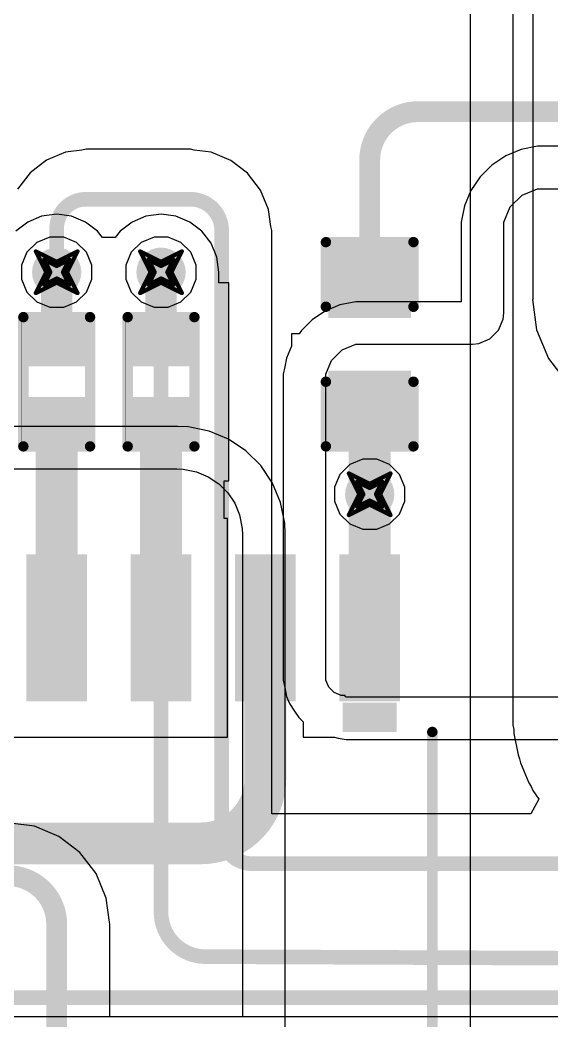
# Model space of a CAD drawing. Header units: inches. Extents: x -2 to 5376, y -4 to 5426.
# Drawn here: x 97.49 to 103.97, y 39.14 to 51.33 of the extents above; entities that cross this region are included whole.
import ezdxf

# ---------------------------------------------------------------- set-up
doc = ezdxf.new("R2010")
doc.units = ezdxf.units.IN
for name, color, linetype in [('Bottom Layer', 5, 'Continuous'), ('Drill Drawing', 1, 'Continuous'), ('Layer 1', 16, 'Continuous'), ('Layer 2', 76, 'Continuous'), ('Top Layer', 1, 'Continuous'), ('Top Overlay', 2, 'Continuous'), ('Top Paste', 8, 'Continuous'), ('Top Solder', 216, 'Continuous'), ('Via Holes', 16, 'Continuous')]:
    doc.layers.add(name, color=color, linetype=linetype)

# ---------------------------------------------------------------- blocks, each defined once
blk = doc.blocks.new('SOIC_16_300____145')
at = {"layer": 'Top Layer'}
for points in [[(-5.7, 4.745), (-4.05, 4.745), (-4.05, 4.145), (-5.7, 4.145)], [(4.05, 4.745), (5.7, 4.745), (5.7, 4.145), (4.05, 4.145)], [(-5.7, 3.475), (-4.05, 3.475), (-4.05, 2.875), (-5.7, 2.875)], [(4.05, 3.475), (5.7, 3.475), (5.7, 2.875), (4.05, 2.875)], [(-5.7, 2.205), (-4.05, 2.205), (-4.05, 1.605), (-5.7, 1.605)], [(4.05, 2.205), (5.7, 2.205), (5.7, 1.605), (4.05, 1.605)], [(-5.7, 0.935), (-4.05, 0.935), (-4.05, 0.335), (-5.7, 0.335)], [(4.05, 0.935), (5.7, 0.935), (5.7, 0.335), (4.05, 0.335)], [(-5.7, -0.335), (-4.05, -0.335), (-4.05, -0.935), (-5.7, -0.935)], [(4.05, -0.335), (5.7, -0.335), (5.7, -0.935), (4.05, -0.935)], [(-5.7, -1.605), (-4.05, -1.605), (-4.05, -2.205), (-5.7, -2.205)], [(4.05, -1.605), (5.7, -1.605), (5.7, -2.205), (4.05, -2.205)], [(-5.7, -2.875), (-4.05, -2.875), (-4.05, -3.475), (-5.7, -3.475)], [(4.05, -2.875), (5.7, -2.875), (5.7, -3.475), (4.05, -3.475)], [(-5.7, -4.145), (-4.05, -4.145), (-4.05, -4.745), (-5.7, -4.745)], [(4.05, -4.145), (5.7, -4.145), (5.7, -4.745), (4.05, -4.745)]]:
    blk.add_hatch(color=1, dxfattribs=at).paths.add_polyline_path(points)
at = {"layer": 'Top Overlay'}
blk.add_hatch(color=2, dxfattribs=at).paths.add_polyline_path([(-3.962, 4.115), (-3.607, 4.115), (-3.607, 4.775), (-3.962, 4.775)])
at = {"layer": 'Top Paste'}
for points in [[(-5.7, 4.745), (-4.05, 4.745), (-4.05, 4.145), (-5.7, 4.145)], [(4.05, 4.745), (5.7, 4.745), (5.7, 4.145), (4.05, 4.145)], [(-5.7, 3.475), (-4.05, 3.475), (-4.05, 2.875), (-5.7, 2.875)], [(4.05, 3.475), (5.7, 3.475), (5.7, 2.875), (4.05, 2.875)], [(-5.7, 2.205), (-4.05, 2.205), (-4.05, 1.605), (-5.7, 1.605)], [(4.05, 2.205), (5.7, 2.205), (5.7, 1.605), (4.05, 1.605)], [(-5.7, 0.935), (-4.05, 0.935), (-4.05, 0.335), (-5.7, 0.335)], [(4.05, 0.935), (5.7, 0.935), (5.7, 0.335), (4.05, 0.335)], [(-5.7, -0.335), (-4.05, -0.335), (-4.05, -0.935), (-5.7, -0.935)], [(4.05, -0.335), (5.7, -0.335), (5.7, -0.935), (4.05, -0.935)], [(-5.7, -1.605), (-4.05, -1.605), (-4.05, -2.205), (-5.7, -2.205)], [(4.05, -1.605), (5.7, -1.605), (5.7, -2.205), (4.05, -2.205)], [(-5.7, -2.875), (-4.05, -2.875), (-4.05, -3.475), (-5.7, -3.475)], [(4.05, -2.875), (5.7, -2.875), (5.7, -3.475), (4.05, -3.475)], [(-5.7, -4.145), (-4.05, -4.145), (-4.05, -4.745), (-5.7, -4.745)], [(4.05, -4.145), (5.7, -4.145), (5.7, -4.745), (4.05, -4.745)]]:
    blk.add_hatch(color=8, dxfattribs=at).paths.add_polyline_path(points)
at = {"layer": 'Top Solder'}
for points in [[(-5.77, 4.815), (-3.98, 4.815), (-3.98, 4.075), (-5.77, 4.075)], [(3.98, 4.815), (5.77, 4.815), (5.77, 4.075), (3.98, 4.075)], [(-5.77, 3.545), (-3.98, 3.545), (-3.98, 2.805), (-5.77, 2.805)], [(3.98, 3.545), (5.77, 3.545), (5.77, 2.805), (3.98, 2.805)], [(-5.77, 2.275), (-3.98, 2.275), (-3.98, 1.535), (-5.77, 1.535)], [(3.98, 2.275), (5.77, 2.275), (5.77, 1.535), (3.98, 1.535)], [(-5.77, 1.005), (-3.98, 1.005), (-3.98, 0.265), (-5.77, 0.265)], [(3.98, 1.005), (5.77, 1.005), (5.77, 0.265), (3.98, 0.265)], [(-5.77, -0.265), (-3.98, -0.265), (-3.98, -1.005), (-5.77, -1.005)], [(3.98, -0.265), (5.77, -0.265), (5.77, -1.005), (3.98, -1.005)], [(-5.77, -1.535), (-3.98, -1.535), (-3.98, -2.275), (-5.77, -2.275)], [(3.98, -1.535), (5.77, -1.535), (5.77, -2.275), (3.98, -2.275)], [(-5.77, -2.805), (-3.98, -2.805), (-3.98, -3.545), (-5.77, -3.545)], [(3.98, -2.805), (5.77, -2.805), (5.77, -3.545), (3.98, -3.545)], [(-5.77, -4.075), (-3.98, -4.075), (-3.98, -4.815), (-5.77, -4.815)], [(3.98, -4.075), (5.77, -4.075), (5.77, -4.815), (3.98, -4.815)]]:
    blk.add_hatch(color=216, dxfattribs=at).paths.add_polyline_path(points)
at = {"layer": 'Top Overlay'}
for points in [[(3.835, 5.207, 0.127, 0.127, 0), (-3.607, 5.207, 0.127, 0.127, 0)], [(-6.002, 4.343, 0.2, 0.2, 0), (-6.002, 4.597, 0.2, 0.2, 0)], [(-5.875, 4.47, 0.2, 0.2, 0), (-6.002, 4.597, 0.2, 0.2, 0)], [(-6.002, 4.343, 0.2, 0.2, 0), (-5.875, 4.47, 0.2, 0.2, 0)], [(3.835, -5.207, 0.127, 0.127, 0), (-3.607, -5.207, 0.127, 0.127, 0)]]:
    blk.add_lwpolyline(points, format="xyseb", dxfattribs=at)
for points in [[(-3.639, 5.207, 0.0635, 0.0635, 1), (-3.575, 5.207, 0.0635, 0.0635, 1)], [(3.804, 5.207, 0.0635, 0.0635, 1), (3.867, 5.207, 0.0635, 0.0635, 1)], [(-6.052, 4.597, 0.1, 0.1, 1), (-5.952, 4.597, 0.1, 0.1, 1)], [(-6.052, 4.597, 0.1, 0.1, 1), (-5.952, 4.597, 0.1, 0.1, 1)], [(-5.925, 4.47, 0.1, 0.1, 1), (-5.825, 4.47, 0.1, 0.1, 1)], [(-5.925, 4.47, 0.1, 0.1, 1), (-5.825, 4.47, 0.1, 0.1, 1)], [(-6.052, 4.343, 0.1, 0.1, 1), (-5.952, 4.343, 0.1, 0.1, 1)], [(-6.052, 4.343, 0.1, 0.1, 1), (-5.952, 4.343, 0.1, 0.1, 1)], [(-3.639, -5.207, 0.0635, 0.0635, 1), (-3.575, -5.207, 0.0635, 0.0635, 1)], [(3.804, -5.207, 0.0635, 0.0635, 1), (3.867, -5.207, 0.0635, 0.0635, 1)]]:
    blk.add_lwpolyline(points, format="xyseb", close=True, dxfattribs=at)
blk = doc.blocks.new('R___0402_182')
at = {"layer": 'Top Layer'}
for points in [[(-0.699, -0.318), (-0.699, 0.317), (-0.241, 0.317), (-0.241, -0.318)], [(0.241, -0.318), (0.241, 0.317), (0.699, 0.317), (0.699, -0.318)]]:
    blk.add_hatch(color=1, dxfattribs=at).paths.add_polyline_path(points)
at = {"layer": 'Top Paste'}
for points in [[(-0.699, -0.318), (-0.699, 0.317), (-0.241, 0.317), (-0.241, -0.318)], [(0.241, -0.318), (0.241, 0.317), (0.699, 0.317), (0.699, -0.318)]]:
    blk.add_hatch(color=8, dxfattribs=at).paths.add_polyline_path(points)
at = {"layer": 'Top Solder'}
for points in [[(-0.754, -0.373), (-0.754, 0.373), (-0.186, 0.373), (-0.186, -0.373)], [(0.186, -0.373), (0.186, 0.373), (0.754, 0.373), (0.754, -0.373)]]:
    blk.add_hatch(color=216, dxfattribs=at).paths.add_polyline_path(points)
at = {"layer": 'Top Overlay'}
for points in [[(0.787, 0.406, 0.127, 0.127, 0), (-0.787, 0.406, 0.127, 0.127, 0)], [(-0.787, -0.406, 0.127, 0.127, 0), (-0.787, 0.406, 0.127, 0.127, 0)], [(0.787, -0.406, 0.127, 0.127, 0), (0.787, 0.406, 0.127, 0.127, 0)], [(0.787, -0.406, 0.127, 0.127, 0), (-0.787, -0.406, 0.127, 0.127, 0)], [(0.813, -0.432, 0.00323, 0.00323, 0), (-0.813, -0.432, 0.00323, 0.00323, 0)]]:
    blk.add_lwpolyline(points, format="xyseb", dxfattribs=at)
for points in [[(-0.819, 0.406, 0.0635, 0.0635, 1), (-0.756, 0.406, 0.0635, 0.0635, 1)], [(-0.819, 0.406, 0.0635, 0.0635, 1), (-0.756, 0.406, 0.0635, 0.0635, 1)], [(0.756, 0.406, 0.0635, 0.0635, 1), (0.819, 0.406, 0.0635, 0.0635, 1)], [(0.756, 0.406, 0.0635, 0.0635, 1), (0.819, 0.406, 0.0635, 0.0635, 1)], [(-0.819, -0.406, 0.0635, 0.0635, 1), (-0.756, -0.406, 0.0635, 0.0635, 1)], [(-0.819, -0.406, 0.0635, 0.0635, 1), (-0.756, -0.406, 0.0635, 0.0635, 1)], [(0.756, -0.406, 0.0635, 0.0635, 1), (0.819, -0.406, 0.0635, 0.0635, 1)], [(0.756, -0.406, 0.0635, 0.0635, 1), (0.819, -0.406, 0.0635, 0.0635, 1)], [(-0.814, -0.432, 0.00161, 0.00161, 1), (-0.812, -0.432, 0.00161, 0.00161, 1)], [(0.812, -0.432, 0.00161, 0.00161, 1), (0.814, -0.432, 0.00161, 0.00161, 1)]]:
    blk.add_lwpolyline(points, format="xyseb", close=True, dxfattribs=at)
blk = doc.blocks.new('R___0402_183')
at = {"layer": 'Top Layer'}
for points in [[(-0.699, -0.318), (-0.699, 0.317), (-0.241, 0.317), (-0.241, -0.318)], [(0.241, -0.318), (0.241, 0.317), (0.699, 0.317), (0.699, -0.318)]]:
    blk.add_hatch(color=1, dxfattribs=at).paths.add_polyline_path(points)
at = {"layer": 'Top Paste'}
for points in [[(-0.699, -0.318), (-0.699, 0.317), (-0.241, 0.317), (-0.241, -0.318)], [(0.241, -0.318), (0.241, 0.317), (0.699, 0.317), (0.699, -0.318)]]:
    blk.add_hatch(color=8, dxfattribs=at).paths.add_polyline_path(points)
at = {"layer": 'Top Solder'}
for points in [[(-0.754, -0.373), (-0.754, 0.373), (-0.186, 0.373), (-0.186, -0.373)], [(0.186, -0.373), (0.186, 0.373), (0.754, 0.373), (0.754, -0.373)]]:
    blk.add_hatch(color=216, dxfattribs=at).paths.add_polyline_path(points)
at = {"layer": 'Top Overlay'}
for points in [[(0.787, 0.406, 0.127, 0.127, 0), (-0.787, 0.406, 0.127, 0.127, 0)], [(-0.787, -0.406, 0.127, 0.127, 0), (-0.787, 0.406, 0.127, 0.127, 0)], [(0.787, -0.406, 0.127, 0.127, 0), (0.787, 0.406, 0.127, 0.127, 0)], [(0.787, -0.406, 0.127, 0.127, 0), (-0.787, -0.406, 0.127, 0.127, 0)], [(0.813, -0.432, 0.00323, 0.00323, 0), (-0.813, -0.432, 0.00323, 0.00323, 0)]]:
    blk.add_lwpolyline(points, format="xyseb", dxfattribs=at)
for points in [[(-0.819, 0.406, 0.0635, 0.0635, 1), (-0.756, 0.406, 0.0635, 0.0635, 1)], [(-0.819, 0.406, 0.0635, 0.0635, 1), (-0.756, 0.406, 0.0635, 0.0635, 1)], [(0.756, 0.406, 0.0635, 0.0635, 1), (0.819, 0.406, 0.0635, 0.0635, 1)], [(0.756, 0.406, 0.0635, 0.0635, 1), (0.819, 0.406, 0.0635, 0.0635, 1)], [(-0.819, -0.406, 0.0635, 0.0635, 1), (-0.756, -0.406, 0.0635, 0.0635, 1)], [(-0.819, -0.406, 0.0635, 0.0635, 1), (-0.756, -0.406, 0.0635, 0.0635, 1)], [(0.756, -0.406, 0.0635, 0.0635, 1), (0.819, -0.406, 0.0635, 0.0635, 1)], [(0.756, -0.406, 0.0635, 0.0635, 1), (0.819, -0.406, 0.0635, 0.0635, 1)], [(-0.814, -0.432, 0.00161, 0.00161, 1), (-0.812, -0.432, 0.00161, 0.00161, 1)], [(0.812, -0.432, 0.00161, 0.00161, 1), (0.814, -0.432, 0.00161, 0.00161, 1)]]:
    blk.add_lwpolyline(points, format="xyseb", close=True, dxfattribs=at)
blk = doc.blocks.new('C___0603_332')
at = {"layer": 'Top Layer'}
for points in [[(-0.381, 0.445), (-0.381, -0.445), (-1.143, -0.445), (-1.143, 0.445)], [(1.143, 0.445), (1.143, -0.445), (0.381, -0.445), (0.381, 0.445)]]:
    blk.add_hatch(color=1, dxfattribs=at).paths.add_polyline_path(points)
at = {"layer": 'Top Paste'}
for points in [[(-0.381, 0.445), (-0.381, -0.445), (-1.143, -0.445), (-1.143, 0.445)], [(1.143, 0.445), (1.143, -0.445), (0.381, -0.445), (0.381, 0.445)]]:
    blk.add_hatch(color=8, dxfattribs=at).paths.add_polyline_path(points)
at = {"layer": 'Top Solder'}
for points in [[(-0.321, 0.504), (-0.321, -0.504), (-1.203, -0.504), (-1.203, 0.504)], [(1.203, 0.504), (1.203, -0.504), (0.321, -0.504), (0.321, 0.504)]]:
    blk.add_hatch(color=216, dxfattribs=at).paths.add_polyline_path(points)
at = {"layer": 'Top Overlay'}
for points in [[(-0.457, 0.533, 0.127, 0.127, 0), (-1.245, 0.533, 0.127, 0.127, 0)], [(-1.245, -0.533, 0.127, 0.127, 0), (-1.245, 0.533, 0.127, 0.127, 0)], [(1.245, 0.533, 0.127, 0.127, 0), (0.457, 0.533, 0.127, 0.127, 0)], [(1.245, -0.533, 0.127, 0.127, 0), (1.245, 0.533, 0.127, 0.127, 0)], [(-0.457, -0.533, 0.127, 0.127, 0), (-1.245, -0.533, 0.127, 0.127, 0)], [(1.245, -0.533, 0.127, 0.127, 0), (0.457, -0.533, 0.127, 0.127, 0)]]:
    blk.add_lwpolyline(points, format="xyseb", dxfattribs=at)
for points in [[(-1.276, 0.533, 0.0635, 0.0635, 1), (-1.213, 0.533, 0.0635, 0.0635, 1)], [(-1.276, 0.533, 0.0635, 0.0635, 1), (-1.213, 0.533, 0.0635, 0.0635, 1)], [(-0.489, 0.533, 0.0635, 0.0635, 1), (-0.425, 0.533, 0.0635, 0.0635, 1)], [(0.425, 0.533, 0.0635, 0.0635, 1), (0.489, 0.533, 0.0635, 0.0635, 1)], [(1.213, 0.533, 0.0635, 0.0635, 1), (1.276, 0.533, 0.0635, 0.0635, 1)], [(1.213, 0.533, 0.0635, 0.0635, 1), (1.276, 0.533, 0.0635, 0.0635, 1)], [(-1.276, -0.533, 0.0635, 0.0635, 1), (-1.213, -0.533, 0.0635, 0.0635, 1)], [(-1.276, -0.533, 0.0635, 0.0635, 1), (-1.213, -0.533, 0.0635, 0.0635, 1)], [(-0.489, -0.533, 0.0635, 0.0635, 1), (-0.425, -0.533, 0.0635, 0.0635, 1)], [(0.425, -0.533, 0.0635, 0.0635, 1), (0.489, -0.533, 0.0635, 0.0635, 1)], [(1.213, -0.533, 0.0635, 0.0635, 1), (1.276, -0.533, 0.0635, 0.0635, 1)], [(1.213, -0.533, 0.0635, 0.0635, 1), (1.276, -0.533, 0.0635, 0.0635, 1)]]:
    blk.add_lwpolyline(points, format="xyseb", close=True, dxfattribs=at)

msp = doc.modelspace()

# ---------------------------------------------------------------- hatches: boundary and pattern name
at = {"layer": 'Bottom Layer'}
h = msp.add_hatch(color=5, dxfattribs=at)
edge = h.paths.add_edge_path()
edge.add_arc((97.941, 48.26), 0.3, 0, 360)
h = msp.add_hatch(color=5, dxfattribs=at)
edge = h.paths.add_edge_path()
edge.add_arc((99.211, 48.26), 0.3, 0, 360)
h = msp.add_hatch(color=5, dxfattribs=at)
edge = h.paths.add_edge_path()
edge.add_arc((101.751, 45.554), 0.3, 0, 360)
at = {"layer": 'Layer 1'}
h = msp.add_hatch(color=16, dxfattribs=at)
edge = h.paths.add_edge_path()
edge.add_arc((97.941, 48.26), 0.3, 0, 360)
h = msp.add_hatch(color=16, dxfattribs=at)
edge = h.paths.add_edge_path()
edge.add_arc((99.211, 48.26), 0.3, 0, 360)
h = msp.add_hatch(color=16, dxfattribs=at)
edge = h.paths.add_edge_path()
edge.add_arc((101.751, 45.554), 0.3, 0, 360)
at = {"layer": 'Layer 2'}
h = msp.add_hatch(color=76, dxfattribs=at)
edge = h.paths.add_edge_path()
edge.add_arc((97.941, 48.26), 0.3, 0, 360)
h = msp.add_hatch(color=76, dxfattribs=at)
edge = h.paths.add_edge_path()
edge.add_arc((99.211, 48.26), 0.3, 0, 360)
h = msp.add_hatch(color=76, dxfattribs=at)
edge = h.paths.add_edge_path()
edge.add_arc((101.751, 45.554), 0.3, 0, 360)
at = {"layer": 'Top Layer'}
h = msp.add_hatch(color=1, dxfattribs=at)
edge = h.paths.add_edge_path()
edge.add_arc((97.941, 48.26), 0.3, 0, 360)
h = msp.add_hatch(color=1, dxfattribs=at)
edge = h.paths.add_edge_path()
edge.add_arc((99.211, 48.26), 0.3, 0, 360)
h = msp.add_hatch(color=1, dxfattribs=at)
edge = h.paths.add_edge_path()
edge.add_arc((101.751, 45.554), 0.3, 0, 360)
at = {"layer": 'Via Holes'}
h = msp.add_hatch(color=7, dxfattribs=at)
edge = h.paths.add_edge_path()
edge.add_arc((97.941, 48.26), 0.15, 0, 360)
h = msp.add_hatch(color=7, dxfattribs=at)
edge = h.paths.add_edge_path()
edge.add_arc((99.211, 48.26), 0.15, 0, 360)
h = msp.add_hatch(color=7, dxfattribs=at)
edge = h.paths.add_edge_path()
edge.add_arc((101.751, 45.554), 0.15, 0, 360)

# ---------------------------------------------------------------- linework, layer by layer
at = {"layer": 'Bottom Layer'}
for p, q in [((102.972, 52.223), (102.972, 35.997)), ((97.856, 48.687), (97.699, 48.622)), ((98.026, 48.687), (97.856, 48.687)), ((98.183, 48.622), (98.026, 48.687)), ((99.126, 48.687), (98.969, 48.622)), ((99.296, 48.687), (99.126, 48.687)), ((99.453, 48.622), (99.296, 48.687)), ((97.699, 48.622), (97.579, 48.502)), ((98.303, 48.502), (98.183, 48.622)), ((98.969, 48.622), (98.849, 48.502)), ((99.573, 48.502), (99.453, 48.622)), ((97.579, 48.502), (97.514, 48.345)), ((98.368, 48.345), (98.303, 48.502)), ((98.849, 48.502), (98.784, 48.345)), ((99.638, 48.345), (99.573, 48.502)), ((97.514, 48.345), (97.514, 48.175)), ((98.368, 48.175), (98.368, 48.345)), ((98.784, 48.345), (98.784, 48.175)), ((99.638, 48.175), (99.638, 48.345)), ((97.514, 48.175), (97.579, 48.018)), ((98.303, 48.018), (98.368, 48.175)), ((98.784, 48.175), (98.849, 48.018)), ((99.573, 48.018), (99.638, 48.175)), ((97.579, 48.018), (97.699, 47.898)), ((98.183, 47.898), (98.303, 48.018)), ((98.849, 48.018), (98.969, 47.898)), ((99.453, 47.898), (99.573, 48.018)), ((97.699, 47.898), (97.856, 47.833)), ((97.856, 47.833), (98.026, 47.833)), ((98.026, 47.833), (98.183, 47.898)), ((98.969, 47.898), (99.126, 47.833)), ((99.126, 47.833), (99.296, 47.833)), ((99.296, 47.833), (99.453, 47.898)), ((99.416, 46.38), (78.74, 46.38)), ((99.544, 46.374), (99.416, 46.38)), ((99.416, 46.38), (99.416, 46.38)), ((99.416, 46.38), (99.416, 46.38)), ((99.416, 46.38), (99.416, 46.38)), ((99.581, 46.367), (99.544, 46.374)), ((99.795, 46.324), (99.581, 46.367)), ((100.032, 46.226), (99.795, 46.324)), ((100.244, 46.084), (100.032, 46.226)), ((100.425, 45.903), (100.244, 46.084)), ((91.567, 45.862), (99.403, 45.862)), ((99.403, 45.862), (99.48, 45.858)), ((100.568, 45.69), (100.425, 45.903)), ((99.48, 45.858), (99.644, 45.826)), ((99.644, 45.826), (99.786, 45.767)), ((99.786, 45.767), (99.914, 45.681)), ((99.914, 45.681), (100.023, 45.572)), ((100.666, 45.453), (100.568, 45.69)), ((100.023, 45.572), (100.109, 45.444)), ((100.109, 45.444), (100.168, 45.302)), ((100.716, 45.202), (100.666, 45.453)), ((100.168, 45.302), (100.2, 45.138)), ((100.2, 45.138), (100.204, 45.061)), ((100.722, 45.074), (100.716, 45.202)), ((100.204, 45.061), (100.204, 39.185)), ((100.722, 35.999), (100.722, 45.074)), ((97.669, 41.509), (97.376, 41.548)), ((97.968, 41.385), (97.669, 41.509)), ((98.224, 41.189), (97.968, 41.385)), ((98.421, 40.932), (98.224, 41.189)), ((98.544, 40.634), (98.421, 40.932)), ((98.583, 40.341), (98.544, 40.634)), ((98.588, 40.314), (98.583, 40.341)), ((98.588, 39.185), (98.588, 40.314)), ((100.204, 39.185), (98.588, 39.185))]:
    msp.add_line(p, q, dxfattribs=at)
for points in [[(97.349, 40.906, 0.254, 0.254, -0.414214), (97.941, 40.314, 0.254, 0.254, 0)], [(97.941, 35.636, 0.254, 0.254, 0), (97.941, 40.314, 0.254, 0.254, 0)]]:
    msp.add_lwpolyline(points, format="xyseb", dxfattribs=at)
msp.add_lwpolyline([(97.877, 40.314, 0.127, 0.127, 1), (98.004, 40.314, 0.127, 0.127, 1)], format="xyseb", close=True, dxfattribs=at)
msp.add_lwpolyline([(97.877, 40.314, 0.127, 0.127, 1), (98.004, 40.314, 0.127, 0.127, 1)], format="xyseb", close=True, dxfattribs=at)
at = {"layer": 'Drill Drawing'}
for points in [[(97.687, 48.514, 0.0508, 0.0508, 0), (97.941, 48.387, 0.0508, 0.0508, 0)], [(97.687, 48.514, 0.0508, 0.0508, 0), (97.814, 48.26, 0.0508, 0.0508, 0)], [(97.788, 48.412, 0.0508, 0.0508, 0), (97.941, 48.336, 0.0508, 0.0508, 0)], [(97.788, 48.412, 0.0508, 0.0508, 0), (97.865, 48.26, 0.0508, 0.0508, 0)], [(97.941, 48.387, 0.0508, 0.0508, 0), (98.195, 48.514, 0.0508, 0.0508, 0)], [(97.941, 48.336, 0.0508, 0.0508, 0), (98.093, 48.412, 0.0508, 0.0508, 0)], [(98.017, 48.26, 0.0508, 0.0508, 0), (98.093, 48.412, 0.0508, 0.0508, 0)], [(98.068, 48.26, 0.0508, 0.0508, 0), (98.195, 48.514, 0.0508, 0.0508, 0)], [(98.957, 48.514, 0.0508, 0.0508, 0), (99.211, 48.387, 0.0508, 0.0508, 0)], [(98.957, 48.514, 0.0508, 0.0508, 0), (99.084, 48.26, 0.0508, 0.0508, 0)], [(99.058, 48.412, 0.0508, 0.0508, 0), (99.211, 48.336, 0.0508, 0.0508, 0)], [(99.058, 48.412, 0.0508, 0.0508, 0), (99.135, 48.26, 0.0508, 0.0508, 0)], [(99.211, 48.387, 0.0508, 0.0508, 0), (99.465, 48.514, 0.0508, 0.0508, 0)], [(99.211, 48.336, 0.0508, 0.0508, 0), (99.363, 48.412, 0.0508, 0.0508, 0)], [(99.287, 48.26, 0.0508, 0.0508, 0), (99.363, 48.412, 0.0508, 0.0508, 0)], [(99.338, 48.26, 0.0508, 0.0508, 0), (99.465, 48.514, 0.0508, 0.0508, 0)], [(97.687, 48.006, 0.0508, 0.0508, 0), (97.814, 48.26, 0.0508, 0.0508, 0)], [(97.788, 48.108, 0.0508, 0.0508, 0), (97.865, 48.26, 0.0508, 0.0508, 0)], [(97.788, 48.108, 0.0508, 0.0508, 0), (97.941, 48.184, 0.0508, 0.0508, 0)], [(97.941, 48.184, 0.0508, 0.0508, 0), (98.093, 48.108, 0.0508, 0.0508, 0)], [(98.017, 48.26, 0.0508, 0.0508, 0), (98.093, 48.108, 0.0508, 0.0508, 0)], [(98.068, 48.26, 0.0508, 0.0508, 0), (98.195, 48.006, 0.0508, 0.0508, 0)], [(98.957, 48.006, 0.0508, 0.0508, 0), (99.084, 48.26, 0.0508, 0.0508, 0)], [(99.058, 48.108, 0.0508, 0.0508, 0), (99.135, 48.26, 0.0508, 0.0508, 0)], [(99.058, 48.108, 0.0508, 0.0508, 0), (99.211, 48.184, 0.0508, 0.0508, 0)], [(99.211, 48.184, 0.0508, 0.0508, 0), (99.363, 48.108, 0.0508, 0.0508, 0)], [(99.287, 48.26, 0.0508, 0.0508, 0), (99.363, 48.108, 0.0508, 0.0508, 0)], [(99.338, 48.26, 0.0508, 0.0508, 0), (99.465, 48.006, 0.0508, 0.0508, 0)], [(97.687, 48.006, 0.0508, 0.0508, 0), (97.941, 48.133, 0.0508, 0.0508, 0)], [(97.941, 48.133, 0.0508, 0.0508, 0), (98.195, 48.006, 0.0508, 0.0508, 0)], [(98.957, 48.006, 0.0508, 0.0508, 0), (99.211, 48.133, 0.0508, 0.0508, 0)], [(99.211, 48.133, 0.0508, 0.0508, 0), (99.465, 48.006, 0.0508, 0.0508, 0)], [(101.497, 45.808, 0.0508, 0.0508, 0), (101.751, 45.681, 0.0508, 0.0508, 0)], [(101.497, 45.808, 0.0508, 0.0508, 0), (101.624, 45.554, 0.0508, 0.0508, 0)], [(101.751, 45.681, 0.0508, 0.0508, 0), (102.005, 45.808, 0.0508, 0.0508, 0)], [(101.878, 45.554, 0.0508, 0.0508, 0), (102.005, 45.808, 0.0508, 0.0508, 0)], [(101.598, 45.707, 0.0508, 0.0508, 0), (101.751, 45.631, 0.0508, 0.0508, 0)], [(101.598, 45.707, 0.0508, 0.0508, 0), (101.675, 45.554, 0.0508, 0.0508, 0)], [(101.751, 45.631, 0.0508, 0.0508, 0), (101.903, 45.707, 0.0508, 0.0508, 0)], [(101.827, 45.554, 0.0508, 0.0508, 0), (101.903, 45.707, 0.0508, 0.0508, 0)], [(101.497, 45.3, 0.0508, 0.0508, 0), (101.624, 45.554, 0.0508, 0.0508, 0)], [(101.598, 45.402, 0.0508, 0.0508, 0), (101.675, 45.554, 0.0508, 0.0508, 0)], [(101.598, 45.402, 0.0508, 0.0508, 0), (101.751, 45.478, 0.0508, 0.0508, 0)], [(101.751, 45.478, 0.0508, 0.0508, 0), (101.903, 45.402, 0.0508, 0.0508, 0)], [(101.827, 45.554, 0.0508, 0.0508, 0), (101.903, 45.402, 0.0508, 0.0508, 0)], [(101.878, 45.554, 0.0508, 0.0508, 0), (102.005, 45.3, 0.0508, 0.0508, 0)], [(101.497, 45.3, 0.0508, 0.0508, 0), (101.751, 45.427, 0.0508, 0.0508, 0)], [(101.751, 45.427, 0.0508, 0.0508, 0), (102.005, 45.3, 0.0508, 0.0508, 0)]]:
    msp.add_lwpolyline(points, format="xyseb", dxfattribs=at)
for points in [[(97.674, 48.514, 0.0254, 0.0254, 1), (97.699, 48.514, 0.0254, 0.0254, 1)], [(97.674, 48.514, 0.0254, 0.0254, 1), (97.699, 48.514, 0.0254, 0.0254, 1)], [(97.776, 48.412, 0.0254, 0.0254, 1), (97.801, 48.412, 0.0254, 0.0254, 1)], [(97.776, 48.412, 0.0254, 0.0254, 1), (97.801, 48.412, 0.0254, 0.0254, 1)], [(98.08, 48.412, 0.0254, 0.0254, 1), (98.106, 48.412, 0.0254, 0.0254, 1)], [(98.08, 48.412, 0.0254, 0.0254, 1), (98.106, 48.412, 0.0254, 0.0254, 1)], [(98.182, 48.514, 0.0254, 0.0254, 1), (98.207, 48.514, 0.0254, 0.0254, 1)], [(98.182, 48.514, 0.0254, 0.0254, 1), (98.207, 48.514, 0.0254, 0.0254, 1)], [(98.944, 48.514, 0.0254, 0.0254, 1), (98.969, 48.514, 0.0254, 0.0254, 1)], [(98.944, 48.514, 0.0254, 0.0254, 1), (98.969, 48.514, 0.0254, 0.0254, 1)], [(99.046, 48.412, 0.0254, 0.0254, 1), (99.071, 48.412, 0.0254, 0.0254, 1)], [(99.046, 48.412, 0.0254, 0.0254, 1), (99.071, 48.412, 0.0254, 0.0254, 1)], [(99.35, 48.412, 0.0254, 0.0254, 1), (99.376, 48.412, 0.0254, 0.0254, 1)], [(99.35, 48.412, 0.0254, 0.0254, 1), (99.376, 48.412, 0.0254, 0.0254, 1)], [(99.452, 48.514, 0.0254, 0.0254, 1), (99.477, 48.514, 0.0254, 0.0254, 1)], [(99.452, 48.514, 0.0254, 0.0254, 1), (99.477, 48.514, 0.0254, 0.0254, 1)], [(97.928, 48.387, 0.0254, 0.0254, 1), (97.953, 48.387, 0.0254, 0.0254, 1)], [(97.928, 48.387, 0.0254, 0.0254, 1), (97.953, 48.387, 0.0254, 0.0254, 1)], [(97.928, 48.336, 0.0254, 0.0254, 1), (97.953, 48.336, 0.0254, 0.0254, 1)], [(97.928, 48.336, 0.0254, 0.0254, 1), (97.953, 48.336, 0.0254, 0.0254, 1)], [(99.198, 48.387, 0.0254, 0.0254, 1), (99.223, 48.387, 0.0254, 0.0254, 1)], [(99.198, 48.387, 0.0254, 0.0254, 1), (99.223, 48.387, 0.0254, 0.0254, 1)], [(99.198, 48.336, 0.0254, 0.0254, 1), (99.223, 48.336, 0.0254, 0.0254, 1)], [(99.198, 48.336, 0.0254, 0.0254, 1), (99.223, 48.336, 0.0254, 0.0254, 1)], [(97.801, 48.26, 0.0254, 0.0254, 1), (97.826, 48.26, 0.0254, 0.0254, 1)], [(97.801, 48.26, 0.0254, 0.0254, 1), (97.826, 48.26, 0.0254, 0.0254, 1)], [(97.852, 48.26, 0.0254, 0.0254, 1), (97.877, 48.26, 0.0254, 0.0254, 1)], [(97.852, 48.26, 0.0254, 0.0254, 1), (97.877, 48.26, 0.0254, 0.0254, 1)], [(97.928, 48.184, 0.0254, 0.0254, 1), (97.953, 48.184, 0.0254, 0.0254, 1)], [(97.928, 48.184, 0.0254, 0.0254, 1), (97.953, 48.184, 0.0254, 0.0254, 1)], [(98.004, 48.26, 0.0254, 0.0254, 1), (98.03, 48.26, 0.0254, 0.0254, 1)], [(98.004, 48.26, 0.0254, 0.0254, 1), (98.03, 48.26, 0.0254, 0.0254, 1)], [(98.055, 48.26, 0.0254, 0.0254, 1), (98.08, 48.26, 0.0254, 0.0254, 1)], [(98.055, 48.26, 0.0254, 0.0254, 1), (98.08, 48.26, 0.0254, 0.0254, 1)], [(99.071, 48.26, 0.0254, 0.0254, 1), (99.096, 48.26, 0.0254, 0.0254, 1)], [(99.071, 48.26, 0.0254, 0.0254, 1), (99.096, 48.26, 0.0254, 0.0254, 1)], [(99.122, 48.26, 0.0254, 0.0254, 1), (99.147, 48.26, 0.0254, 0.0254, 1)], [(99.122, 48.26, 0.0254, 0.0254, 1), (99.147, 48.26, 0.0254, 0.0254, 1)], [(99.198, 48.184, 0.0254, 0.0254, 1), (99.223, 48.184, 0.0254, 0.0254, 1)], [(99.198, 48.184, 0.0254, 0.0254, 1), (99.223, 48.184, 0.0254, 0.0254, 1)], [(99.274, 48.26, 0.0254, 0.0254, 1), (99.3, 48.26, 0.0254, 0.0254, 1)], [(99.274, 48.26, 0.0254, 0.0254, 1), (99.3, 48.26, 0.0254, 0.0254, 1)], [(99.325, 48.26, 0.0254, 0.0254, 1), (99.35, 48.26, 0.0254, 0.0254, 1)], [(99.325, 48.26, 0.0254, 0.0254, 1), (99.35, 48.26, 0.0254, 0.0254, 1)], [(97.776, 48.108, 0.0254, 0.0254, 1), (97.801, 48.108, 0.0254, 0.0254, 1)], [(97.776, 48.108, 0.0254, 0.0254, 1), (97.801, 48.108, 0.0254, 0.0254, 1)], [(97.928, 48.133, 0.0254, 0.0254, 1), (97.953, 48.133, 0.0254, 0.0254, 1)], [(97.928, 48.133, 0.0254, 0.0254, 1), (97.953, 48.133, 0.0254, 0.0254, 1)], [(98.08, 48.108, 0.0254, 0.0254, 1), (98.106, 48.108, 0.0254, 0.0254, 1)], [(98.08, 48.108, 0.0254, 0.0254, 1), (98.106, 48.108, 0.0254, 0.0254, 1)], [(99.046, 48.108, 0.0254, 0.0254, 1), (99.071, 48.108, 0.0254, 0.0254, 1)], [(99.046, 48.108, 0.0254, 0.0254, 1), (99.071, 48.108, 0.0254, 0.0254, 1)], [(99.198, 48.133, 0.0254, 0.0254, 1), (99.223, 48.133, 0.0254, 0.0254, 1)], [(99.198, 48.133, 0.0254, 0.0254, 1), (99.223, 48.133, 0.0254, 0.0254, 1)], [(99.35, 48.108, 0.0254, 0.0254, 1), (99.376, 48.108, 0.0254, 0.0254, 1)], [(99.35, 48.108, 0.0254, 0.0254, 1), (99.376, 48.108, 0.0254, 0.0254, 1)], [(97.674, 48.006, 0.0254, 0.0254, 1), (97.699, 48.006, 0.0254, 0.0254, 1)], [(97.674, 48.006, 0.0254, 0.0254, 1), (97.699, 48.006, 0.0254, 0.0254, 1)], [(98.182, 48.006, 0.0254, 0.0254, 1), (98.207, 48.006, 0.0254, 0.0254, 1)], [(98.182, 48.006, 0.0254, 0.0254, 1), (98.207, 48.006, 0.0254, 0.0254, 1)], [(98.944, 48.006, 0.0254, 0.0254, 1), (98.969, 48.006, 0.0254, 0.0254, 1)], [(98.944, 48.006, 0.0254, 0.0254, 1), (98.969, 48.006, 0.0254, 0.0254, 1)], [(99.452, 48.006, 0.0254, 0.0254, 1), (99.477, 48.006, 0.0254, 0.0254, 1)], [(99.452, 48.006, 0.0254, 0.0254, 1), (99.477, 48.006, 0.0254, 0.0254, 1)], [(101.484, 45.808, 0.0254, 0.0254, 1), (101.509, 45.808, 0.0254, 0.0254, 1)], [(101.484, 45.808, 0.0254, 0.0254, 1), (101.509, 45.808, 0.0254, 0.0254, 1)], [(101.992, 45.808, 0.0254, 0.0254, 1), (102.017, 45.808, 0.0254, 0.0254, 1)], [(101.992, 45.808, 0.0254, 0.0254, 1), (102.017, 45.808, 0.0254, 0.0254, 1)], [(101.586, 45.707, 0.0254, 0.0254, 1), (101.611, 45.707, 0.0254, 0.0254, 1)], [(101.586, 45.707, 0.0254, 0.0254, 1), (101.611, 45.707, 0.0254, 0.0254, 1)], [(101.738, 45.681, 0.0254, 0.0254, 1), (101.763, 45.681, 0.0254, 0.0254, 1)], [(101.738, 45.681, 0.0254, 0.0254, 1), (101.763, 45.681, 0.0254, 0.0254, 1)], [(101.738, 45.631, 0.0254, 0.0254, 1), (101.763, 45.631, 0.0254, 0.0254, 1)], [(101.738, 45.631, 0.0254, 0.0254, 1), (101.763, 45.631, 0.0254, 0.0254, 1)], [(101.89, 45.707, 0.0254, 0.0254, 1), (101.916, 45.707, 0.0254, 0.0254, 1)], [(101.89, 45.707, 0.0254, 0.0254, 1), (101.916, 45.707, 0.0254, 0.0254, 1)], [(101.611, 45.554, 0.0254, 0.0254, 1), (101.636, 45.554, 0.0254, 0.0254, 1)], [(101.611, 45.554, 0.0254, 0.0254, 1), (101.636, 45.554, 0.0254, 0.0254, 1)], [(101.662, 45.554, 0.0254, 0.0254, 1), (101.687, 45.554, 0.0254, 0.0254, 1)], [(101.662, 45.554, 0.0254, 0.0254, 1), (101.687, 45.554, 0.0254, 0.0254, 1)], [(101.738, 45.478, 0.0254, 0.0254, 1), (101.763, 45.478, 0.0254, 0.0254, 1)], [(101.738, 45.478, 0.0254, 0.0254, 1), (101.763, 45.478, 0.0254, 0.0254, 1)], [(101.814, 45.554, 0.0254, 0.0254, 1), (101.84, 45.554, 0.0254, 0.0254, 1)], [(101.814, 45.554, 0.0254, 0.0254, 1), (101.84, 45.554, 0.0254, 0.0254, 1)], [(101.865, 45.554, 0.0254, 0.0254, 1), (101.89, 45.554, 0.0254, 0.0254, 1)], [(101.865, 45.554, 0.0254, 0.0254, 1), (101.89, 45.554, 0.0254, 0.0254, 1)], [(101.586, 45.402, 0.0254, 0.0254, 1), (101.611, 45.402, 0.0254, 0.0254, 1)], [(101.586, 45.402, 0.0254, 0.0254, 1), (101.611, 45.402, 0.0254, 0.0254, 1)], [(101.738, 45.427, 0.0254, 0.0254, 1), (101.763, 45.427, 0.0254, 0.0254, 1)], [(101.738, 45.427, 0.0254, 0.0254, 1), (101.763, 45.427, 0.0254, 0.0254, 1)], [(101.89, 45.402, 0.0254, 0.0254, 1), (101.916, 45.402, 0.0254, 0.0254, 1)], [(101.89, 45.402, 0.0254, 0.0254, 1), (101.916, 45.402, 0.0254, 0.0254, 1)], [(101.484, 45.3, 0.0254, 0.0254, 1), (101.509, 45.3, 0.0254, 0.0254, 1)], [(101.484, 45.3, 0.0254, 0.0254, 1), (101.509, 45.3, 0.0254, 0.0254, 1)], [(101.992, 45.3, 0.0254, 0.0254, 1), (102.017, 45.3, 0.0254, 0.0254, 1)], [(101.992, 45.3, 0.0254, 0.0254, 1), (102.017, 45.3, 0.0254, 0.0254, 1)]]:
    msp.add_lwpolyline(points, format="xyseb", close=True, dxfattribs=at)
at = {"layer": 'Layer 1'}
for p, q in [((103.735, 86.151), (103.735, 47.927)), ((97.856, 48.687), (97.699, 48.622)), ((98.026, 48.687), (97.856, 48.687)), ((98.183, 48.622), (98.026, 48.687)), ((99.126, 48.687), (98.969, 48.622)), ((99.296, 48.687), (99.126, 48.687)), ((99.453, 48.622), (99.296, 48.687)), ((97.699, 48.622), (97.579, 48.502)), ((98.303, 48.502), (98.183, 48.622)), ((98.969, 48.622), (98.849, 48.502)), ((99.573, 48.502), (99.453, 48.622)), ((97.579, 48.502), (97.514, 48.345)), ((98.368, 48.345), (98.303, 48.502)), ((98.849, 48.502), (98.784, 48.345)), ((99.638, 48.345), (99.573, 48.502)), ((97.514, 48.345), (97.514, 48.175)), ((98.368, 48.175), (98.368, 48.345)), ((98.784, 48.345), (98.784, 48.175)), ((99.638, 48.175), (99.638, 48.345)), ((97.514, 48.175), (97.579, 48.018)), ((98.303, 48.018), (98.368, 48.175)), ((98.784, 48.175), (98.849, 48.018)), ((99.573, 48.018), (99.638, 48.175)), ((97.579, 48.018), (97.699, 47.898)), ((98.183, 47.898), (98.303, 48.018)), ((98.849, 48.018), (98.969, 47.898)), ((99.453, 47.898), (99.573, 48.018)), ((97.699, 47.898), (97.856, 47.833)), ((97.856, 47.833), (98.026, 47.833)), ((98.026, 47.833), (98.183, 47.898)), ((98.969, 47.898), (99.126, 47.833)), ((99.126, 47.833), (99.296, 47.833)), ((99.296, 47.833), (99.453, 47.898)), ((103.735, 47.927), (103.734, 47.927)), ((103.734, 47.927), (103.783, 47.556)), ((103.783, 47.556), (103.926, 47.21)), ((103.926, 47.21), (104.154, 46.913)), ((101.666, 45.981), (101.509, 45.916)), ((101.836, 45.981), (101.666, 45.981)), ((101.993, 45.916), (101.836, 45.981)), ((101.509, 45.916), (101.389, 45.796)), ((102.113, 45.796), (101.993, 45.916)), ((101.389, 45.796), (101.324, 45.639)), ((102.178, 45.639), (102.113, 45.796)), ((101.324, 45.639), (101.324, 45.469)), ((102.178, 45.469), (102.178, 45.639)), ((101.324, 45.469), (101.389, 45.312)), ((102.113, 45.312), (102.178, 45.469)), ((101.389, 45.312), (101.509, 45.192)), ((101.993, 45.192), (102.113, 45.312)), ((101.509, 45.192), (101.666, 45.127)), ((101.666, 45.127), (101.836, 45.127)), ((101.836, 45.127), (101.993, 45.192)), ((109.216, 39.185), (93.305, 39.185))]:
    msp.add_line(p, q, dxfattribs=at)
at = {"layer": 'Layer 2'}
for p, q in [((103.495, 60.452), (103.495, 42.872)), ((98.049, 49.721), (97.817, 49.625)), ((98.247, 49.747), (98.049, 49.721)), ((98.298, 49.758), (98.247, 49.747)), ((99.568, 49.758), (98.298, 49.758)), ((99.616, 49.748), (99.568, 49.758)), ((99.823, 49.721), (99.616, 49.748)), ((100.061, 49.622), (99.823, 49.721)), ((97.817, 49.625), (97.617, 49.472)), ((100.265, 49.465), (100.061, 49.622)), ((97.617, 49.472), (97.465, 49.273)), ((100.422, 49.261), (100.265, 49.465)), ((100.521, 49.023), (100.422, 49.261)), ((100.548, 48.816), (100.521, 49.023)), ((100.558, 48.768), (100.548, 48.816)), ((100.558, 41.661), (100.558, 48.768)), ((101.666, 45.981), (101.509, 45.916)), ((101.836, 45.981), (101.666, 45.981)), ((101.993, 45.916), (101.836, 45.981)), ((101.509, 45.916), (101.389, 45.796)), ((102.113, 45.796), (101.993, 45.916)), ((101.389, 45.796), (101.324, 45.639)), ((102.178, 45.639), (102.113, 45.796)), ((101.324, 45.639), (101.324, 45.469)), ((102.178, 45.469), (102.178, 45.639)), ((101.324, 45.469), (101.389, 45.312)), ((102.113, 45.312), (102.178, 45.469)), ((101.389, 45.312), (101.509, 45.192)), ((101.993, 45.192), (102.113, 45.312)), ((101.509, 45.192), (101.666, 45.127)), ((101.666, 45.127), (101.836, 45.127)), ((101.836, 45.127), (101.993, 45.192)), ((103.495, 42.872), (103.495, 42.739)), ((103.495, 42.739), (103.505, 42.689)), ((103.505, 42.689), (103.505, 42.638)), ((103.505, 42.638), (103.557, 42.378)), ((103.557, 42.378), (103.576, 42.331)), ((103.576, 42.331), (103.586, 42.281)), ((103.586, 42.281), (103.688, 42.036)), ((103.688, 42.036), (103.716, 41.994)), ((103.716, 41.994), (103.736, 41.946)), ((103.808, 41.838), (103.713, 41.661)), ((103.736, 41.946), (103.808, 41.838)), ((103.713, 41.661), (100.558, 41.661))]:
    msp.add_line(p, q, dxfattribs=at)
for points in [[(97.941, 48.792, 0.178, 0.178, -0.414214), (98.298, 49.149, 0.178, 0.178, 0)], [(98.298, 49.149, 0.178, 0.178, 0), (99.568, 49.149, 0.178, 0.178, 0)], [(99.568, 49.149, 0.178, 0.178, -0.414214), (99.949, 48.768, 0.178, 0.178, 0)], [(97.941, 48.26, 0.178, 0.178, 0), (97.941, 48.792, 0.178, 0.178, 0)], [(99.949, 41.427, 0.178, 0.178, 0), (99.949, 48.768, 0.178, 0.178, 0)], [(99.211, 40.463, 0.178, 0.178, 0), (99.211, 48.26, 0.178, 0.178, 0)], [(100.324, 41.052, 0.178, 0.178, -0.414214), (99.949, 41.427, 0.178, 0.178, 0)], [(100.324, 41.052, 0.178, 0.178, 0), (119.995, 41.052, 0.178, 0.178, 0)], [(99.753, 39.92, 0.178, 0.178, -0.414214), (99.211, 40.463, 0.178, 0.178, 0)], [(99.753, 39.92, 0.178, 0.178, 0), (107.99, 39.885, 0.178, 0.178, 0)], [(97.232, 39.42, 0.178, 0.178, 0), (119.213, 39.42, 0.178, 0.178, 0)]]:
    msp.add_lwpolyline(points, format="xyseb", dxfattribs=at)
for points in [[(98.254, 49.149, 0.0889, 0.0889, 1), (98.342, 49.149, 0.0889, 0.0889, 1)], [(98.254, 49.149, 0.0889, 0.0889, 1), (98.342, 49.149, 0.0889, 0.0889, 1)], [(99.524, 49.149, 0.0889, 0.0889, 1), (99.612, 49.149, 0.0889, 0.0889, 1)], [(99.524, 49.149, 0.0889, 0.0889, 1), (99.612, 49.149, 0.0889, 0.0889, 1)], [(97.896, 48.792, 0.0889, 0.0889, 1), (97.985, 48.792, 0.0889, 0.0889, 1)], [(97.896, 48.792, 0.0889, 0.0889, 1), (97.985, 48.792, 0.0889, 0.0889, 1)], [(99.905, 48.768, 0.0889, 0.0889, 1), (99.993, 48.768, 0.0889, 0.0889, 1)], [(99.905, 48.768, 0.0889, 0.0889, 1), (99.993, 48.768, 0.0889, 0.0889, 1)], [(97.896, 48.26, 0.0889, 0.0889, 1), (97.985, 48.26, 0.0889, 0.0889, 1)], [(99.166, 48.26, 0.0889, 0.0889, 1), (99.255, 48.26, 0.0889, 0.0889, 1)], [(99.905, 41.427, 0.0889, 0.0889, 1), (99.993, 41.427, 0.0889, 0.0889, 1)], [(99.905, 41.427, 0.0889, 0.0889, 1), (99.993, 41.427, 0.0889, 0.0889, 1)], [(100.279, 41.052, 0.0889, 0.0889, 1), (100.368, 41.052, 0.0889, 0.0889, 1)], [(100.279, 41.052, 0.0889, 0.0889, 1), (100.368, 41.052, 0.0889, 0.0889, 1)], [(99.166, 40.463, 0.0889, 0.0889, 1), (99.255, 40.463, 0.0889, 0.0889, 1)], [(99.166, 40.463, 0.0889, 0.0889, 1), (99.255, 40.463, 0.0889, 0.0889, 1)], [(99.709, 39.92, 0.0889, 0.0889, 1), (99.798, 39.92, 0.0889, 0.0889, 1)], [(99.709, 39.92, 0.0889, 0.0889, 1), (99.798, 39.92, 0.0889, 0.0889, 1)]]:
    msp.add_lwpolyline(points, format="xyseb", close=True, dxfattribs=at)
at = {"layer": 'Top Layer'}
for p, q in [((103.792, 49.794), (103.594, 49.755)), ((103.893, 49.794), (103.792, 49.794)), ((108.338, 49.794), (103.893, 49.794)), ((103.893, 49.794), (103.893, 49.794)), ((103.407, 49.677), (103.239, 49.565)), ((103.594, 49.755), (103.407, 49.677)), ((103.407, 49.677), (103.407, 49.677)), ((103.594, 49.755), (103.594, 49.755)), ((103.239, 49.565), (103.096, 49.422)), ((103.239, 49.565), (103.239, 49.565)), ((103.096, 49.422), (102.983, 49.254)), ((103.096, 49.422), (103.096, 49.422)), ((103.605, 49.199), (103.792, 49.276)), ((103.792, 49.276), (103.893, 49.276)), ((103.893, 49.276), (103.893, 49.276)), ((103.893, 49.276), (108.712, 49.276)), ((102.983, 49.254), (102.906, 49.067)), ((103.462, 49.055), (103.605, 49.199)), ((102.906, 49.067), (102.866, 48.868)), ((103.384, 48.868), (103.462, 49.055)), ((97.758, 48.941), (97.588, 48.87)), ((97.941, 48.965), (97.758, 48.941)), ((98.123, 48.941), (97.941, 48.965)), ((98.293, 48.87), (98.123, 48.941)), ((99.028, 48.941), (98.858, 48.87)), ((99.211, 48.965), (99.028, 48.941)), ((99.393, 48.941), (99.211, 48.965)), ((99.563, 48.87), (99.393, 48.941)), ((97.588, 48.87), (97.443, 48.758)), ((98.439, 48.758), (98.293, 48.87)), ((98.858, 48.87), (98.713, 48.758)), ((99.709, 48.758), (99.563, 48.87)), ((102.866, 48.868), (102.866, 48.767)), ((103.384, 48.767), (103.384, 48.868)), ((98.498, 48.682), (98.439, 48.758)), ((98.654, 48.682), (98.498, 48.682)), ((98.713, 48.758), (98.654, 48.682)), ((99.821, 48.612), (99.709, 48.758)), ((102.866, 48.767), (102.866, 47.9)), ((103.384, 47.763), (103.384, 48.767)), ((99.891, 48.442), (99.821, 48.612)), ((99.915, 48.26), (99.891, 48.442)), ((99.915, 48.131), (99.915, 48.26)), ((100.036, 48.131), (99.915, 48.131)), ((100.036, 46.658), (100.036, 48.131)), ((101.386, 47.861), (101.218, 47.791)), ((101.584, 47.9), (101.386, 47.861)), ((101.386, 47.861), (101.386, 47.861)), ((101.386, 47.861), (101.386, 47.861)), ((101.675, 47.9), (101.584, 47.9)), ((102.866, 47.9), (101.675, 47.9)), ((101.675, 47.9), (101.675, 47.9)), ((101.154, 47.749), (101.05, 47.679)), ((101.218, 47.791), (101.154, 47.749)), ((103.32, 47.552), (103.377, 47.689)), ((103.377, 47.689), (103.384, 47.763)), ((103.384, 47.763), (103.384, 47.763)), ((101.05, 47.679), (100.921, 47.55)), ((101.05, 47.679), (101.05, 47.679)), ((100.893, 47.509), (100.798, 47.509)), ((100.798, 47.509), (100.798, 47.357)), ((100.921, 47.55), (100.893, 47.509)), ((100.921, 47.55), (100.921, 47.55)), ((103.078, 47.39), (103.215, 47.446)), ((103.215, 47.446), (103.32, 47.552)), ((100.798, 47.357), (100.739, 47.214)), ((101.416, 47.313), (101.584, 47.382)), ((101.584, 47.382), (101.675, 47.382)), ((101.675, 47.382), (101.675, 47.382)), ((101.675, 47.382), (103.003, 47.382)), ((103.003, 47.382), (103.078, 47.39)), ((100.739, 47.214), (100.717, 47.105)), ((100.739, 47.214), (100.739, 47.214)), ((100.739, 47.214), (100.739, 47.214)), ((101.287, 47.184), (101.416, 47.313)), ((100.717, 47.105), (100.699, 47.016)), ((101.217, 47.016), (101.287, 47.184)), ((100.699, 47.016), (100.699, 47.016)), ((100.699, 47.016), (100.699, 47.016)), ((100.699, 47.016), (100.699, 46.925)), ((101.217, 46.925), (101.217, 47.016)), ((100.699, 46.925), (100.699, 43.334)), ((101.217, 43.334), (101.217, 46.925)), ((100.036, 45.718), (100.036, 46.658)), ((99.979, 45.259), (99.979, 45.718)), ((99.979, 45.718), (100.036, 45.718)), ((100.019, 45.259), (99.979, 45.259)), ((100.019, 42.593), (100.019, 45.259)), ((100.699, 43.334), (100.699, 43.288)), ((101.217, 43.288), (101.217, 43.334)), ((101.217, 43.334), (101.217, 43.334)), ((100.699, 43.288), (100.699, 43.288)), ((100.699, 43.288), (100.699, 43.288)), ((100.699, 43.288), (100.717, 43.198)), ((100.717, 43.198), (100.739, 43.09)), ((101.253, 43.202), (101.217, 43.288)), ((101.319, 43.137), (101.253, 43.202)), ((100.739, 43.09), (100.739, 43.09)), ((100.739, 43.09), (100.739, 43.09)), ((100.739, 43.09), (100.774, 43.004)), ((101.404, 43.101), (101.319, 43.137)), ((101.451, 43.101), (101.404, 43.101)), ((101.451, 43.097), (101.451, 43.101)), ((101.454, 43.091), (101.451, 43.097)), ((101.459, 43.085), (101.454, 43.091)), ((101.466, 43.082), (101.459, 43.085)), ((101.469, 43.082), (101.466, 43.082)), ((104.14, 43.082), (101.469, 43.082)), ((100.774, 43.004), (100.774, 43.004)), ((100.774, 43.004), (100.774, 43.004)), ((100.774, 43.004), (100.835, 42.913)), ((100.835, 42.913), (100.887, 42.836)), ((100.887, 42.836), (100.887, 42.836)), ((100.887, 42.836), (100.887, 42.836)), ((100.887, 42.836), (100.943, 42.78)), ((100.943, 42.78), (100.943, 42.593)), ((93.323, 42.593), (100.019, 42.593)), ((100.943, 42.593), (101.322, 42.593)), ((101.322, 42.593), (101.369, 42.584)), ((101.369, 42.584), (101.466, 42.565)), ((101.466, 42.565), (101.466, 42.565)), ((101.466, 42.565), (101.466, 42.565)), ((101.466, 42.565), (101.47, 42.565)), ((101.47, 42.565), (104.241, 42.565)), ((109.216, 39.185), (88.824, 39.185))]:
    msp.add_line(p, q, dxfattribs=at)
for points in [[(101.751, 49.627, 0.254, 0.254, -0.414214), (102.339, 50.216, 0.254, 0.254, 0)], [(102.339, 50.216, 0.254, 0.254, 0), (107.188, 50.216, 0.254, 0.254, 0)], [(101.751, 48.144, 0.254, 0.254, 0), (101.751, 49.627, 0.254, 0.254, 0)], [(97.941, 47.394, 0.381, 0.381, 0), (97.941, 48.26, 0.381, 0.381, 0)], [(99.211, 47.395, 0.381, 0.381, 0), (99.211, 48.26, 0.381, 0.381, 0)], [(101.751, 45.554, 0.508, 0.508, 0), (101.751, 46.62, 0.508, 0.508, 0)], [(97.941, 43.926, 0.508, 0.508, 0), (97.941, 46.405, 0.508, 0.508, 0)], [(99.211, 43.926, 0.508, 0.508, 0), (99.211, 46.405, 0.508, 0.508, 0)], [(101.751, 43.926, 0.508, 0.508, 0), (101.751, 45.554, 0.508, 0.508, 0)], [(100.481, 42.086, 0.508, 0.508, 0), (100.481, 43.926, 0.508, 0.508, 0)], [(100.481, 42.086, 0.508, 0.508, -0.414214), (99.695, 41.3, 0.508, 0.508, 0)], [(93.481, 41.3, 0.508, 0.508, 0), (99.695, 41.3, 0.508, 0.508, 0)]]:
    msp.add_lwpolyline(points, format="xyseb", dxfattribs=at)
for points in [[(102.276, 50.216, 0.127, 0.127, 1), (102.403, 50.216, 0.127, 0.127, 1)], [(102.276, 50.216, 0.127, 0.127, 1), (102.403, 50.216, 0.127, 0.127, 1)], [(101.687, 49.627, 0.127, 0.127, 1), (101.814, 49.627, 0.127, 0.127, 1)], [(101.687, 49.627, 0.127, 0.127, 1), (101.814, 49.627, 0.127, 0.127, 1)], [(97.845, 48.26, 0.191, 0.191, 1), (98.036, 48.26, 0.191, 0.191, 1)], [(99.115, 48.26, 0.191, 0.191, 1), (99.306, 48.26, 0.191, 0.191, 1)], [(101.687, 48.144, 0.127, 0.127, 1), (101.814, 48.144, 0.127, 0.127, 1)], [(97.845, 47.394, 0.191, 0.191, 1), (98.036, 47.394, 0.191, 0.191, 1)], [(99.115, 47.395, 0.191, 0.191, 1), (99.306, 47.395, 0.191, 0.191, 1)], [(101.624, 46.62, 0.254, 0.254, 1), (101.878, 46.62, 0.254, 0.254, 1)], [(97.814, 46.405, 0.254, 0.254, 1), (98.068, 46.405, 0.254, 0.254, 1)], [(99.084, 46.405, 0.254, 0.254, 1), (99.338, 46.405, 0.254, 0.254, 1)], [(101.624, 45.554, 0.254, 0.254, 1), (101.878, 45.554, 0.254, 0.254, 1)], [(101.624, 45.554, 0.254, 0.254, 1), (101.878, 45.554, 0.254, 0.254, 1)], [(97.814, 43.926, 0.254, 0.254, 1), (98.068, 43.926, 0.254, 0.254, 1)], [(99.084, 43.926, 0.254, 0.254, 1), (99.338, 43.926, 0.254, 0.254, 1)], [(100.354, 43.926, 0.254, 0.254, 1), (100.608, 43.926, 0.254, 0.254, 1)], [(101.624, 43.926, 0.254, 0.254, 1), (101.878, 43.926, 0.254, 0.254, 1)], [(100.354, 42.086, 0.254, 0.254, 1), (100.608, 42.086, 0.254, 0.254, 1)], [(100.354, 42.086, 0.254, 0.254, 1), (100.608, 42.086, 0.254, 0.254, 1)], [(99.568, 41.3, 0.254, 0.254, 1), (99.822, 41.3, 0.254, 0.254, 1)], [(99.568, 41.3, 0.254, 0.254, 1), (99.822, 41.3, 0.254, 0.254, 1)]]:
    msp.add_lwpolyline(points, format="xyseb", close=True, dxfattribs=at)

# ---------------------------------------------------------------- block references
at = {"rotation": 270}
for name, p in [('C___0603_332', (101.751, 47.382)), ('R___0402_182', (97.941, 46.925)), ('R___0402_183', (99.211, 46.925)), ('SOIC_16_300____145', (97.306, 39.051))]:
    msp.add_blockref(name, p, dxfattribs=at)

doc.saveas('drawing.dxf')
